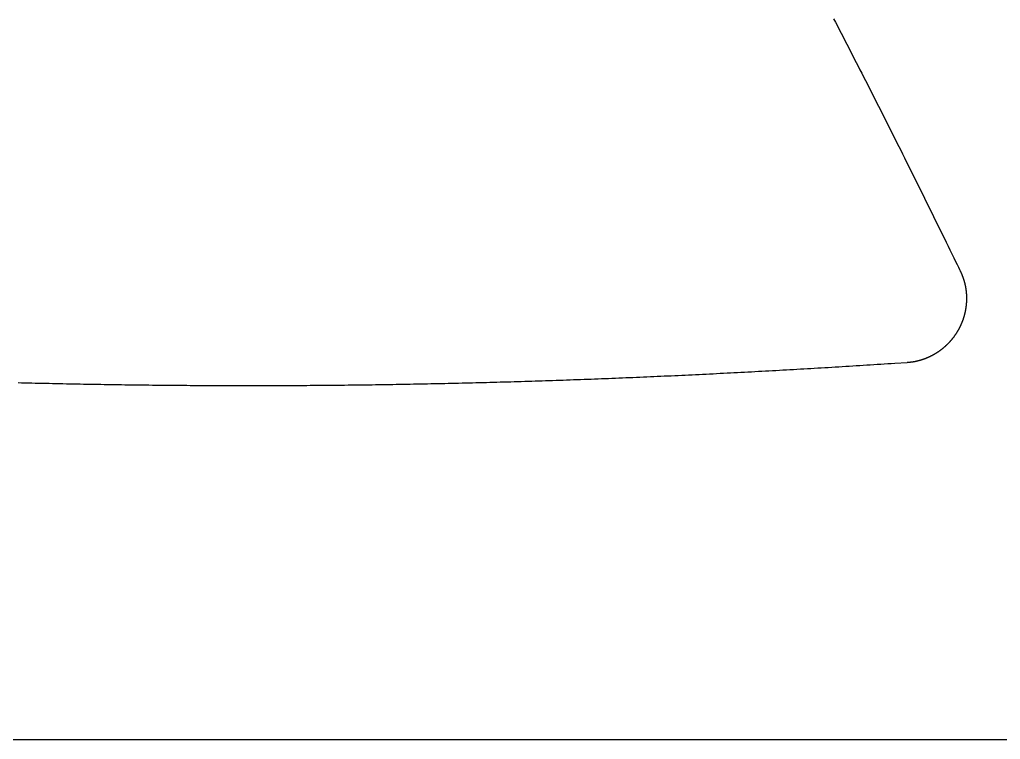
# Model space of a CAD drawing. Extents: x -3 to 136, y 0 to 121.
# Drawn here: x 13.23 to 29.45, y 0 to 11.9 of the extents above; entities that cross this region are included whole.
import ezdxf

# ---------------------------------------------------------------- set-up
doc = ezdxf.new("R2010")
doc.units = 0
doc.layers.get('0').update_dxf_attribs({"linetype": 'CONTINUOUS'})

msp = doc.modelspace()

# ---------------------------------------------------------------- linework, layer by layer
msp.add_lwpolyline([(69.26408, 119.9689, 0.57735027), (64.06792, 119.9689), (-2.59808, 4.5, 0.57735027), (0, 0), (133.332, 0, 0.57735027), (135.93008, 4.5)], format="xyb", close=True)
for points in [[(26.6945, 11.9166, 0), (26.7257, 11.8565, 0), (26.7568, 11.7964, 0), (26.788, 11.7362, 0), (26.8191, 11.6761, 0), (26.8502, 11.6159, 0), (26.8812, 11.5557, 0), (26.9123, 11.4955, 0), (26.9433, 11.4353, 0), (26.9743, 11.3751, 0), (27.0052, 11.3149, 0), (27.0362, 11.2546, 0), (27.0671, 11.1943, 0), (27.098, 11.134, 0), (27.1289, 11.0737, 0), (27.1597, 11.0134, 0), (27.1905, 10.953, 0), (27.2214, 10.8927, 0), (27.2522, 10.8323, 0), (27.2829, 10.7718, 0), (27.3137, 10.7114, 0), (27.3444, 10.6509, 0), (27.3751, 10.5904, 0), (27.4058, 10.5299, 0), (27.4365, 10.4694, 0), (27.4672, 10.4088, 0), (27.4979, 10.3482, 0), (27.5285, 10.2876, 0), (27.5591, 10.2269, 0), (27.5897, 10.1662, 0), (27.6203, 10.1055, 0), (27.6509, 10.0448, 0), (27.6815, 9.984, 0), (27.712, 9.92319, 0), (27.7425, 9.86235, 0), (27.7731, 9.80147, 0), (27.8036, 9.74056, 0), (27.8341, 9.67962, 0), (27.8646, 9.61864, 0), (27.8951, 9.55763, 0), (27.9255, 9.49657, 0), (27.956, 9.43548, 0), (27.9864, 9.37436, 0), (28.0169, 9.31319, 0), (28.0473, 9.25198, 0), (28.0778, 9.19074, 0), (28.1082, 9.12949, 0), (28.1384, 9.06856, 0), (28.1684, 9.00797, 0), (28.1983, 8.94764, 0), (28.228, 8.88751, 0), (28.2577, 8.82751, 0), (28.2873, 8.76757, 0), (28.3169, 8.70762, 0), (28.3464, 8.64758, 0), (28.3761, 8.5874, 0), (28.4058, 8.527, 0), (28.4356, 8.46631, 0), (28.4656, 8.40527, 0), (28.4958, 8.34379, 0), (28.5262, 8.28182, 0), (28.5568, 8.21929, 0), (28.5878, 8.15611, 0), (28.619, 8.09224, 0), (28.6506, 8.02759, 0), (28.6826, 7.9622, 0), (28.712, 7.902, 0), (28.7372, 7.85027, 0), (28.7584, 7.80695, 0), (28.7754, 7.77195, 0), (28.7885, 7.74518, 0)], [(28.7885, 7.74518, 0), (28.7905, 7.74102, 0), (28.7925, 7.73686, 0), (28.7945, 7.73268, 0), (28.7965, 7.7285, 0), (28.7984, 7.7243, 0), (28.8004, 7.7201, 0), (28.8023, 7.71589, 0), (28.8042, 7.71167, 0), (28.806, 7.70744, 0), (28.8079, 7.70321, 0), (28.8097, 7.69896, 0), (28.8115, 7.69471, 0), (28.8133, 7.69045, 0), (28.8151, 7.68618, 0), (28.8168, 7.68191, 0), (28.8186, 7.67763, 0), (28.8203, 7.67333, 0), (28.822, 7.66904, 0), (28.8236, 7.66473, 0), (28.8253, 7.66042, 0), (28.8269, 7.65609, 0), (28.8285, 7.65177, 0), (28.8301, 7.64743, 0), (28.8317, 7.64309, 0), (28.8333, 7.63874, 0), (28.8348, 7.63438, 0), (28.8363, 7.63002, 0), (28.8378, 7.62564, 0), (28.8393, 7.62127, 0), (28.8408, 7.61688, 0), (28.8422, 7.61249, 0), (28.8436, 7.60809, 0), (28.845, 7.60369, 0), (28.8464, 7.59928, 0), (28.8478, 7.59486, 0), (28.8491, 7.59044, 0), (28.8504, 7.58601, 0), (28.8517, 7.58157, 0), (28.853, 7.57713, 0), (28.8542, 7.57268, 0), (28.8555, 7.56822, 0), (28.8567, 7.56376, 0), (28.8579, 7.5593, 0), (28.8591, 7.55483, 0), (28.8602, 7.55035, 0), (28.8614, 7.54587, 0), (28.8625, 7.54138, 0), (28.8636, 7.53689, 0), (28.8647, 7.53239, 0), (28.8657, 7.52789, 0), (28.8668, 7.52338, 0), (28.8678, 7.51887, 0), (28.8688, 7.51436, 0), (28.8698, 7.50984, 0), (28.8707, 7.50532, 0), (28.8717, 7.50079, 0), (28.8726, 7.49626, 0), (28.8735, 7.49173, 0), (28.8744, 7.48719, 0), (28.8752, 7.48265, 0), (28.8761, 7.47811, 0), (28.8769, 7.47356, 0), (28.8777, 7.46901, 0), (28.8784, 7.46445, 0), (28.8792, 7.45989, 0), (28.8799, 7.45533, 0), (28.8806, 7.45077, 0), (28.8813, 7.4462, 0), (28.882, 7.44163, 0), (28.8827, 7.43705, 0), (28.8833, 7.43248, 0), (28.8839, 7.4279, 0), (28.8845, 7.42331, 0), (28.8851, 7.41873, 0), (28.8856, 7.41414, 0), (28.8862, 7.40955, 0), (28.8867, 7.40496, 0), (28.8872, 7.40036, 0), (28.8876, 7.39576, 0), (28.8881, 7.39116, 0), (28.8885, 7.38656, 0), (28.8889, 7.38196, 0), (28.8893, 7.37735, 0), (28.8897, 7.37274, 0), (28.89, 7.36813, 0), (28.8904, 7.36352, 0), (28.8907, 7.3589, 0), (28.891, 7.35429, 0), (28.8912, 7.34967, 0), (28.8915, 7.34505, 0), (28.8917, 7.34043, 0), (28.8919, 7.33581, 0), (28.8921, 7.33119, 0), (28.8923, 7.32657, 0), (28.8924, 7.32195, 0), (28.8925, 7.31733, 0), (28.8927, 7.31271, 0), (28.8927, 7.30809, 0), (28.8928, 7.30347, 0), (28.8928, 7.29885, 0), (28.8929, 7.29423, 0), (28.8929, 7.28962, 0), (28.8929, 7.285, 0), (28.8928, 7.28038, 0), (28.8928, 7.27577, 0), (28.8927, 7.27115, 0), (28.8926, 7.26654, 0), (28.8925, 7.26193, 0), (28.8923, 7.25731, 0), (28.8922, 7.2527, 0), (28.892, 7.24809, 0), (28.8918, 7.24349, 0), (28.8916, 7.23888, 0), (28.8913, 7.23427, 0), (28.8911, 7.22967, 0), (28.8908, 7.22507, 0), (28.8905, 7.22047, 0), (28.8902, 7.21587, 0), (28.8899, 7.21127, 0), (28.8895, 7.20668, 0), (28.8891, 7.20208, 0), (28.8887, 7.19749, 0), (28.8883, 7.1929, 0), (28.8879, 7.18831, 0), (28.8874, 7.18373, 0), (28.8869, 7.17914, 0), (28.8864, 7.17456, 0), (28.8859, 7.16998, 0), (28.8854, 7.16541, 0), (28.8848, 7.16083, 0), (28.8842, 7.15626, 0), (28.8836, 7.15169, 0), (28.883, 7.14713, 0), (28.8824, 7.14256, 0), (28.8817, 7.138, 0), (28.8811, 7.13345, 0), (28.8804, 7.12889, 0), (28.8797, 7.12434, 0), (28.8789, 7.11979, 0), (28.8782, 7.11524, 0), (28.8774, 7.1107, 0), (28.8766, 7.10616, 0), (28.8758, 7.10163, 0), (28.8749, 7.09709, 0), (28.8741, 7.09257, 0), (28.8732, 7.08804, 0), (28.8723, 7.08352, 0), (28.8714, 7.079, 0), (28.8705, 7.07448, 0), (28.8695, 7.06997, 0), (28.8686, 7.06547, 0), (28.8676, 7.06096, 0), (28.8666, 7.05647, 0), (28.8655, 7.05197, 0), (28.8645, 7.04748, 0), (28.8634, 7.04299, 0), (28.8623, 7.03851, 0), (28.8612, 7.03403, 0), (28.8601, 7.02956, 0), (28.8589, 7.02509, 0), (28.8578, 7.02062, 0), (28.8566, 7.01616, 0), (28.8554, 7.01171, 0), (28.8542, 7.00726, 0), (28.8529, 7.00281, 0), (28.8517, 6.99837, 0), (28.8504, 6.99394, 0), (28.8491, 6.9895, 0), (28.8477, 6.98508, 0), (28.8464, 6.98066, 0), (28.845, 6.97624, 0), (28.8437, 6.97183, 0), (28.8423, 6.96743, 0), (28.8409, 6.96303, 0), (28.8394, 6.95863, 0), (28.838, 6.95424, 0), (28.8365, 6.94986, 0), (28.835, 6.94548, 0), (28.8335, 6.94111, 0), (28.832, 6.93674, 0), (28.8304, 6.93238, 0), (28.8288, 6.92803, 0), (28.8272, 6.92368, 0), (28.8256, 6.91935, 0), (28.824, 6.91502, 0), (28.8224, 6.9107, 0), (28.8207, 6.90638, 0), (28.819, 6.90207, 0), (28.8173, 6.89778, 0), (28.8156, 6.89349, 0), (28.8139, 6.8892, 0), (28.8121, 6.88493, 0), (28.8103, 6.88066, 0), (28.8086, 6.8764, 0), (28.8067, 6.87215, 0), (28.8049, 6.86791, 0), (28.8031, 6.86368, 0), (28.8012, 6.85946, 0), (28.7993, 6.85524, 0), (28.7974, 6.85103, 0), (28.7955, 6.84683, 0), (28.7936, 6.84264, 0), (28.7916, 6.83846, 0), (28.7897, 6.83429, 0), (28.7877, 6.83013, 0), (28.7857, 6.82597, 0), (28.7837, 6.82183, 0), (28.7816, 6.81769, 0), (28.7796, 6.81356, 0), (28.7775, 6.80944, 0), (28.7754, 6.80533, 0), (28.7733, 6.80123, 0), (28.7712, 6.79714, 0), (28.769, 6.79306, 0), (28.7668, 6.78899, 0), (28.7647, 6.78493, 0), (28.7625, 6.78087, 0), (28.7603, 6.77683, 0), (28.758, 6.7728, 0), (28.7558, 6.76877, 0), (28.7535, 6.76476, 0), (28.7512, 6.76075, 0), (28.7489, 6.75676, 0), (28.7466, 6.75278, 0), (28.7443, 6.7488, 0), (28.7419, 6.74484, 0), (28.7396, 6.74088, 0), (28.7372, 6.73694, 0), (28.7348, 6.733, 0), (28.7323, 6.72908, 0), (28.7299, 6.72517, 0), (28.7275, 6.72126, 0), (28.725, 6.71737, 0), (28.7225, 6.71349, 0), (28.72, 6.70962, 0), (28.7175, 6.70576, 0), (28.7149, 6.70191, 0), (28.7124, 6.69807, 0), (28.7098, 6.69424, 0), (28.7072, 6.69042, 0), (28.7046, 6.68662, 0), (28.702, 6.68282, 0), (28.6994, 6.67904, 0), (28.6967, 6.67526, 0), (28.6941, 6.6715, 0), (28.6914, 6.66775, 0), (28.6887, 6.66401, 0), (28.686, 6.66028, 0), (28.6832, 6.65657, 0), (28.6805, 6.65286, 0), (28.6777, 6.64917, 0), (28.6749, 6.64548, 0), (28.6721, 6.64181, 0), (28.6693, 6.63815, 0), (28.6665, 6.63451, 0), (28.6636, 6.63087, 0), (28.6608, 6.62725, 0), (28.6579, 6.62363, 0), (28.655, 6.62003, 0), (28.6521, 6.61645, 0), (28.6492, 6.61287, 0), (28.6462, 6.60931, 0), (28.6433, 6.60575, 0), (28.6403, 6.60221, 0), (28.6373, 6.59869, 0), (28.6343, 6.59517, 0), (28.6313, 6.59167, 0), (28.6282, 6.58818, 0), (28.6252, 6.5847, 0), (28.6221, 6.58124, 0), (28.619, 6.57779, 0), (28.6159, 6.57435, 0), (28.6128, 6.57092, 0), (28.6097, 6.56751, 0), (28.6066, 6.56412, 0), (28.6034, 6.56073, 0), (28.6002, 6.55737, 0), (28.5971, 6.55401, 0), (28.5939, 6.55067, 0), (28.5907, 6.54735, 0), (28.5874, 6.54404, 0), (28.5842, 6.54074, 0), (28.5809, 6.53746, 0), (28.5777, 6.53419, 0), (28.5744, 6.53094, 0), (28.5711, 6.5277, 0), (28.5678, 6.52447, 0), (28.5645, 6.52127, 0), (28.5612, 6.51807, 0), (28.5578, 6.51489, 0), (28.5545, 6.51173, 0), (28.5511, 6.50858, 0), (28.5477, 6.50544, 0), (28.5443, 6.50232, 0), (28.5409, 6.49922, 0), (28.5375, 6.49613, 0), (28.534, 6.49305, 0), (28.5306, 6.48999, 0), (28.5271, 6.48695, 0), (28.5236, 6.48392, 0), (28.5201, 6.4809, 0), (28.5166, 6.4779, 0), (28.5131, 6.47492, 0), (28.5096, 6.47195, 0), (28.5061, 6.469, 0), (28.5025, 6.46606, 0), (28.4989, 6.46314, 0), (28.4954, 6.46024, 0), (28.4918, 6.45734, 0), (28.4882, 6.45447, 0), (28.4846, 6.45161, 0), (28.4809, 6.44877, 0), (28.4773, 6.44594, 0), (28.4736, 6.44313, 0), (28.47, 6.44033, 0), (28.4663, 6.43755, 0), (28.4626, 6.43479, 0), (28.4589, 6.43204, 0), (28.4552, 6.42931, 0), (28.4515, 6.42659, 0), (28.4477, 6.42389, 0), (28.444, 6.42121, 0), (28.4402, 6.41854, 0), (28.4365, 6.41589, 0), (28.4327, 6.41325, 0), (28.4289, 6.41064, 0), (28.4251, 6.40803, 0), (28.4213, 6.40545, 0), (28.4175, 6.40288, 0), (28.4136, 6.40033, 0), (28.4098, 6.39779, 0), (28.4059, 6.39527, 0), (28.402, 6.39277, 0), (28.3982, 6.39028, 0), (28.3943, 6.38781, 0), (28.3904, 6.38536, 0), (28.3864, 6.38292, 0), (28.3825, 6.3805, 0), (28.3786, 6.3781, 0), (28.3746, 6.37572, 0), (28.3707, 6.37335, 0), (28.3667, 6.371, 0), (28.3627, 6.36866, 0), (28.3587, 6.36635, 0), (28.3547, 6.36405, 0), (28.3507, 6.36177, 0), (28.3467, 6.3595, 0), (28.3427, 6.35725, 0), (28.3386, 6.35502, 0), (28.3346, 6.35281, 0), (28.3305, 6.35061, 0), (28.3264, 6.34844, 0), (28.3223, 6.34628, 0), (28.3182, 6.34413, 0), (28.3141, 6.34201, 0), (28.31, 6.3399, 0), (28.3059, 6.33781, 0), (28.3018, 6.33574, 0), (28.2976, 6.33368, 0), (28.2935, 6.33165, 0), (28.2893, 6.32963, 0), (28.2851, 6.32763, 0), (28.281, 6.32565, 0), (28.2768, 6.32369, 0), (28.2726, 6.32174, 0), (28.2684, 6.31982, 0), (28.2642, 6.31791, 0), (28.2599, 6.31602, 0), (28.2557, 6.31416, 0), (28.2515, 6.31231, 0), (28.2473, 6.31048, 0), (28.243, 6.30866, 0), (28.2387, 6.30687, 0), (28.2345, 6.3051, 0), (28.2302, 6.30334, 0), (28.2259, 6.30161, 0), (28.2217, 6.29989, 0), (28.2174, 6.2982, 0), (28.2131, 6.29652, 0), (28.2088, 6.29486, 0), (28.2045, 6.29322, 0), (28.2001, 6.2916, 0), (28.1958, 6.29, 0), (28.1915, 6.28842, 0), (28.1871, 6.28685, 0), (28.1828, 6.28531, 0), (28.1785, 6.28379, 0), (28.1741, 6.28228, 0), (28.1697, 6.2808, 0), (28.1654, 6.27933, 0), (28.161, 6.27789, 0), (28.1566, 6.27646, 0), (28.1522, 6.27505, 0), (28.1478, 6.27366, 0), (28.1434, 6.2723, 0), (28.139, 6.27095, 0), (28.1346, 6.26962, 0), (28.1302, 6.26831, 0), (28.1258, 6.26702, 0), (28.1213, 6.26575, 0), (28.1169, 6.2645, 0), (28.1125, 6.26327, 0), (28.108, 6.26206, 0), (28.1036, 6.26087, 0), (28.0991, 6.2597, 0), (28.0947, 6.25855, 0), (28.0902, 6.25741, 0), (28.0857, 6.2563, 0), (28.0813, 6.25521, 0), (28.0768, 6.25414, 0), (28.0723, 6.25309, 0), (28.0678, 6.25206, 0), (28.0633, 6.25105, 0), (28.0588, 6.25005, 0), (28.0543, 6.24908, 0), (28.0498, 6.24813, 0), (28.0453, 6.2472, 0), (28.0408, 6.24629, 0), (28.0363, 6.2454, 0), (28.0317, 6.24453, 0), (28.0272, 6.24368, 0), (28.0227, 6.24285, 0), (28.0182, 6.24204, 0), (28.0136, 6.24125, 0), (28.0091, 6.24048, 0), (28.0045, 6.23973, 0), (28, 6.239, 0), (27.9954, 6.23829, 0), (27.9909, 6.2376, 0), (27.9863, 6.23694, 0), (27.9817, 6.23629, 0), (27.9772, 6.23566, 0), (27.9726, 6.23506, 0), (27.968, 6.23447, 0), (27.9634, 6.23391, 0), (27.9589, 6.23336, 0), (27.9543, 6.23284, 0), (27.9497, 6.23234, 0), (27.9451, 6.23186, 0), (27.9405, 6.23139, 0), (27.9359, 6.23095, 0), (27.9313, 6.23053, 0), (27.9267, 6.23013, 0), (27.9221, 6.22976, 0), (27.9175, 6.2294, 0), (27.9129, 6.22906, 0), (27.9083, 6.22875, 0)], [(27.9083, 6.22875, 0), (27.7055, 6.21537, 0), (27.6473, 6.21156, 0), (27.5894, 6.20778, 0), (27.5316, 6.20403, 0), (27.4739, 6.2003, 0), (27.4161, 6.19658, 0), (27.3583, 6.19288, 0), (27.3004, 6.18918, 0), (27.2424, 6.1855, 0), (27.1845, 6.18184, 0), (27.1266, 6.17819, 0), (27.0688, 6.17457, 0), (27.0109, 6.17096, 0), (26.9531, 6.16736, 0), (26.8952, 6.16379, 0), (26.8374, 6.16024, 0), (26.7796, 6.1567, 0), (26.7218, 6.15318, 0), (26.664, 6.14967, 0), (26.6062, 6.14619, 0), (26.5484, 6.14272, 0), (26.4906, 6.13927, 0), (26.4328, 6.13583, 0), (26.375, 6.13242, 0), (26.3172, 6.12902, 0), (26.2594, 6.12564, 0), (26.2015, 6.12227, 0), (26.1437, 6.11892, 0), (26.0858, 6.11559, 0), (26.028, 6.11228, 0), (25.9701, 6.10898, 0), (25.9122, 6.10571, 0), (25.8544, 6.10245, 0), (25.7966, 6.09921, 0), (25.7388, 6.09599, 0), (25.6809, 6.09279, 0), (25.6231, 6.08961, 0), (25.5654, 6.08645, 0), (25.5076, 6.0833, 0), (25.4498, 6.08018, 0), (25.3921, 6.07707, 0), (25.3343, 6.07398, 0), (25.2766, 6.07092, 0), (25.2188, 6.06787, 0), (25.1611, 6.06484, 0), (25.1034, 6.06183, 0), (25.0457, 6.05884, 0), (24.988, 6.05587, 0), (24.9303, 6.05292, 0), (24.8726, 6.04998, 0), (24.8149, 6.04707, 0), (24.7572, 6.04418, 0), (24.6995, 6.0413, 0), (24.6419, 6.03845, 0), (24.5842, 6.03561, 0), (24.5265, 6.0328, 0), (24.4689, 6.03, 0), (24.4112, 6.02723, 0), (24.3536, 6.02447, 0), (24.2959, 6.02173, 0), (24.2382, 6.01901, 0), (24.1806, 6.01632, 0), (24.123, 6.01364, 0), (24.0653, 6.01098, 0), (24.0077, 6.00834, 0), (23.95, 6.00572, 0), (23.8924, 6.00313, 0), (23.8347, 6.00055, 0), (23.7771, 5.99799, 0), (23.7194, 5.99545, 0), (23.6618, 5.99293, 0), (23.6041, 5.99043, 0), (23.5465, 5.98795, 0), (23.4888, 5.98549, 0), (23.4312, 5.98306, 0), (23.3735, 5.98064, 0), (23.3158, 5.97824, 0), (23.2582, 5.97586, 0), (23.2005, 5.9735, 0), (23.1428, 5.97117, 0), (23.0851, 5.96885, 0), (23.0274, 5.96655, 0), (22.9698, 5.96428, 0), (22.9121, 5.96202, 0), (22.8543, 5.95979, 0), (22.7966, 5.95757, 0), (22.7389, 5.95538, 0), (22.6812, 5.9532, 0), (22.6235, 5.95105, 0), (22.5657, 5.94892, 0), (22.508, 5.9468, 0), (22.4502, 5.94471, 0), (22.3924, 5.94264, 0), (22.3347, 5.94059, 0), (22.2769, 5.93856, 0), (22.2191, 5.93655, 0), (22.1613, 5.93457, 0), (22.1034, 5.9326, 0), (22.0456, 5.93065, 0), (21.9878, 5.92873, 0), (21.9299, 5.92682, 0), (21.872, 5.92494, 0), (21.8142, 5.92308, 0), (21.7563, 5.92124, 0), (21.6985, 5.91942, 0), (21.6407, 5.91762, 0), (21.5829, 5.91585, 0), (21.5251, 5.9141, 0), (21.4674, 5.91237, 0), (21.4097, 5.91066, 0), (21.352, 5.90898, 0), (21.2943, 5.90731, 0), (21.2367, 5.90567, 0), (21.179, 5.90405, 0), (21.1214, 5.90246, 0), (21.0639, 5.90088, 0), (21.0063, 5.89933, 0), (20.9488, 5.8978, 0), (20.8912, 5.89629, 0), (20.8337, 5.8948, 0), (20.7763, 5.89334, 0), (20.7188, 5.8919, 0), (20.6614, 5.89048, 0), (20.6039, 5.88908, 0), (20.5465, 5.8877, 0), (20.4891, 5.88635, 0), (20.4318, 5.88502, 0), (20.3744, 5.88371, 0), (20.3171, 5.88242, 0), (20.2598, 5.88115, 0), (20.2025, 5.87991, 0), (20.1452, 5.87869, 0), (20.0879, 5.87749, 0), (20.0307, 5.87631, 0), (19.9735, 5.87516, 0), (19.9163, 5.87402, 0), (19.8591, 5.87291, 0), (19.8019, 5.87182, 0), (19.7447, 5.87076, 0), (19.6875, 5.86971, 0), (19.6304, 5.86869, 0), (19.5733, 5.86769, 0), (19.5162, 5.86671, 0), (19.4591, 5.86575, 0), (19.402, 5.86481, 0), (19.3449, 5.8639, 0), (19.2879, 5.86301, 0), (19.2308, 5.86214, 0), (19.1738, 5.86129, 0), (19.1168, 5.86047, 0), (19.0598, 5.85966, 0), (19.0028, 5.85888, 0), (18.9458, 5.85812, 0), (18.8888, 5.85739, 0), (18.8318, 5.85667, 0), (18.7749, 5.85598, 0), (18.7179, 5.8553, 0), (18.661, 5.85465, 0), (18.6041, 5.85403, 0), (18.5472, 5.85342, 0), (18.4903, 5.85284, 0), (18.4334, 5.85228, 0), (18.3765, 5.85174, 0), (18.3196, 5.85122, 0), (18.2627, 5.85072, 0), (18.2059, 5.85025, 0), (18.149, 5.84979, 0), (18.0922, 5.84936, 0), (18.0353, 5.84896, 0), (17.9785, 5.84857, 0), (17.9216, 5.8482, 0), (17.8648, 5.84786, 0), (17.808, 5.84754, 0), (17.7512, 5.84724, 0), (17.6944, 5.84696, 0), (17.6376, 5.84671, 0), (17.5808, 5.84648, 0), (17.524, 5.84626, 0), (17.4672, 5.84607, 0), (17.4104, 5.84591, 0), (17.3536, 5.84576, 0), (17.2969, 5.84564, 0), (17.2401, 5.84553, 0), (17.1833, 5.84545, 0), (17.1265, 5.8454, 0), (17.0698, 5.84536, 0), (17.013, 5.84534, 0), (16.9563, 5.84535, 0), (16.8995, 5.84538, 0), (16.8427, 5.84543, 0), (16.786, 5.8455, 0), (16.7292, 5.8456, 0), (16.6725, 5.84571, 0), (16.6157, 5.84585, 0), (16.5589, 5.84601, 0), (16.5022, 5.84619, 0), (16.4454, 5.8464, 0), (16.3887, 5.84662, 0), (16.3319, 5.84687, 0), (16.2752, 5.84714, 0), (16.2184, 5.84743, 0), (16.1616, 5.84774, 0), (16.1049, 5.84807, 0), (16.0481, 5.84843, 0), (15.9913, 5.84881, 0), (15.9345, 5.84921, 0), (15.8778, 5.84963, 0), (15.821, 5.85007, 0), (15.7642, 5.85053, 0), (15.7074, 5.85102, 0), (15.6506, 5.85153, 0), (15.5938, 5.85206, 0), (15.537, 5.85261, 0), (15.4802, 5.85318, 0), (15.4234, 5.85378, 0), (15.3665, 5.8544, 0), (15.3097, 5.85503, 0), (15.2529, 5.85569, 0), (15.196, 5.85638, 0), (15.1392, 5.85708, 0), (15.0823, 5.8578, 0), (15.0255, 5.85855, 0), (14.9686, 5.85932, 0), (14.9117, 5.86011, 0), (14.8548, 5.86092, 0), (14.798, 5.86176, 0), (14.7411, 5.86261, 0), (14.6841, 5.86349, 0), (14.6272, 5.86439, 0), (14.5703, 5.86531, 0), (14.5133, 5.86625, 0), (14.4564, 5.86722, 0), (14.3994, 5.8682, 0), (14.3425, 5.86921, 0), (14.2855, 5.87024, 0), (14.2285, 5.87129, 0), (14.1715, 5.87236, 0), (14.1145, 5.87345, 0), (14.0574, 5.87457, 0), (14.0004, 5.87571, 0), (13.9433, 5.87686, 0), (13.8863, 5.87804, 0), (13.8292, 5.87925, 0), (13.7721, 5.88047, 0), (13.715, 5.88172, 0), (13.6579, 5.88298, 0), (13.6007, 5.88427, 0), (13.5436, 5.88558, 0), (13.4864, 5.88691, 0), (13.4293, 5.88827, 0), (13.3721, 5.88964, 0), (13.3149, 5.89104, 0), (13.2576, 5.89246, 0), (13.2004, 5.89389, 0)]]:
    msp.add_polyline3d(points)

doc.saveas('drawing.dxf')
